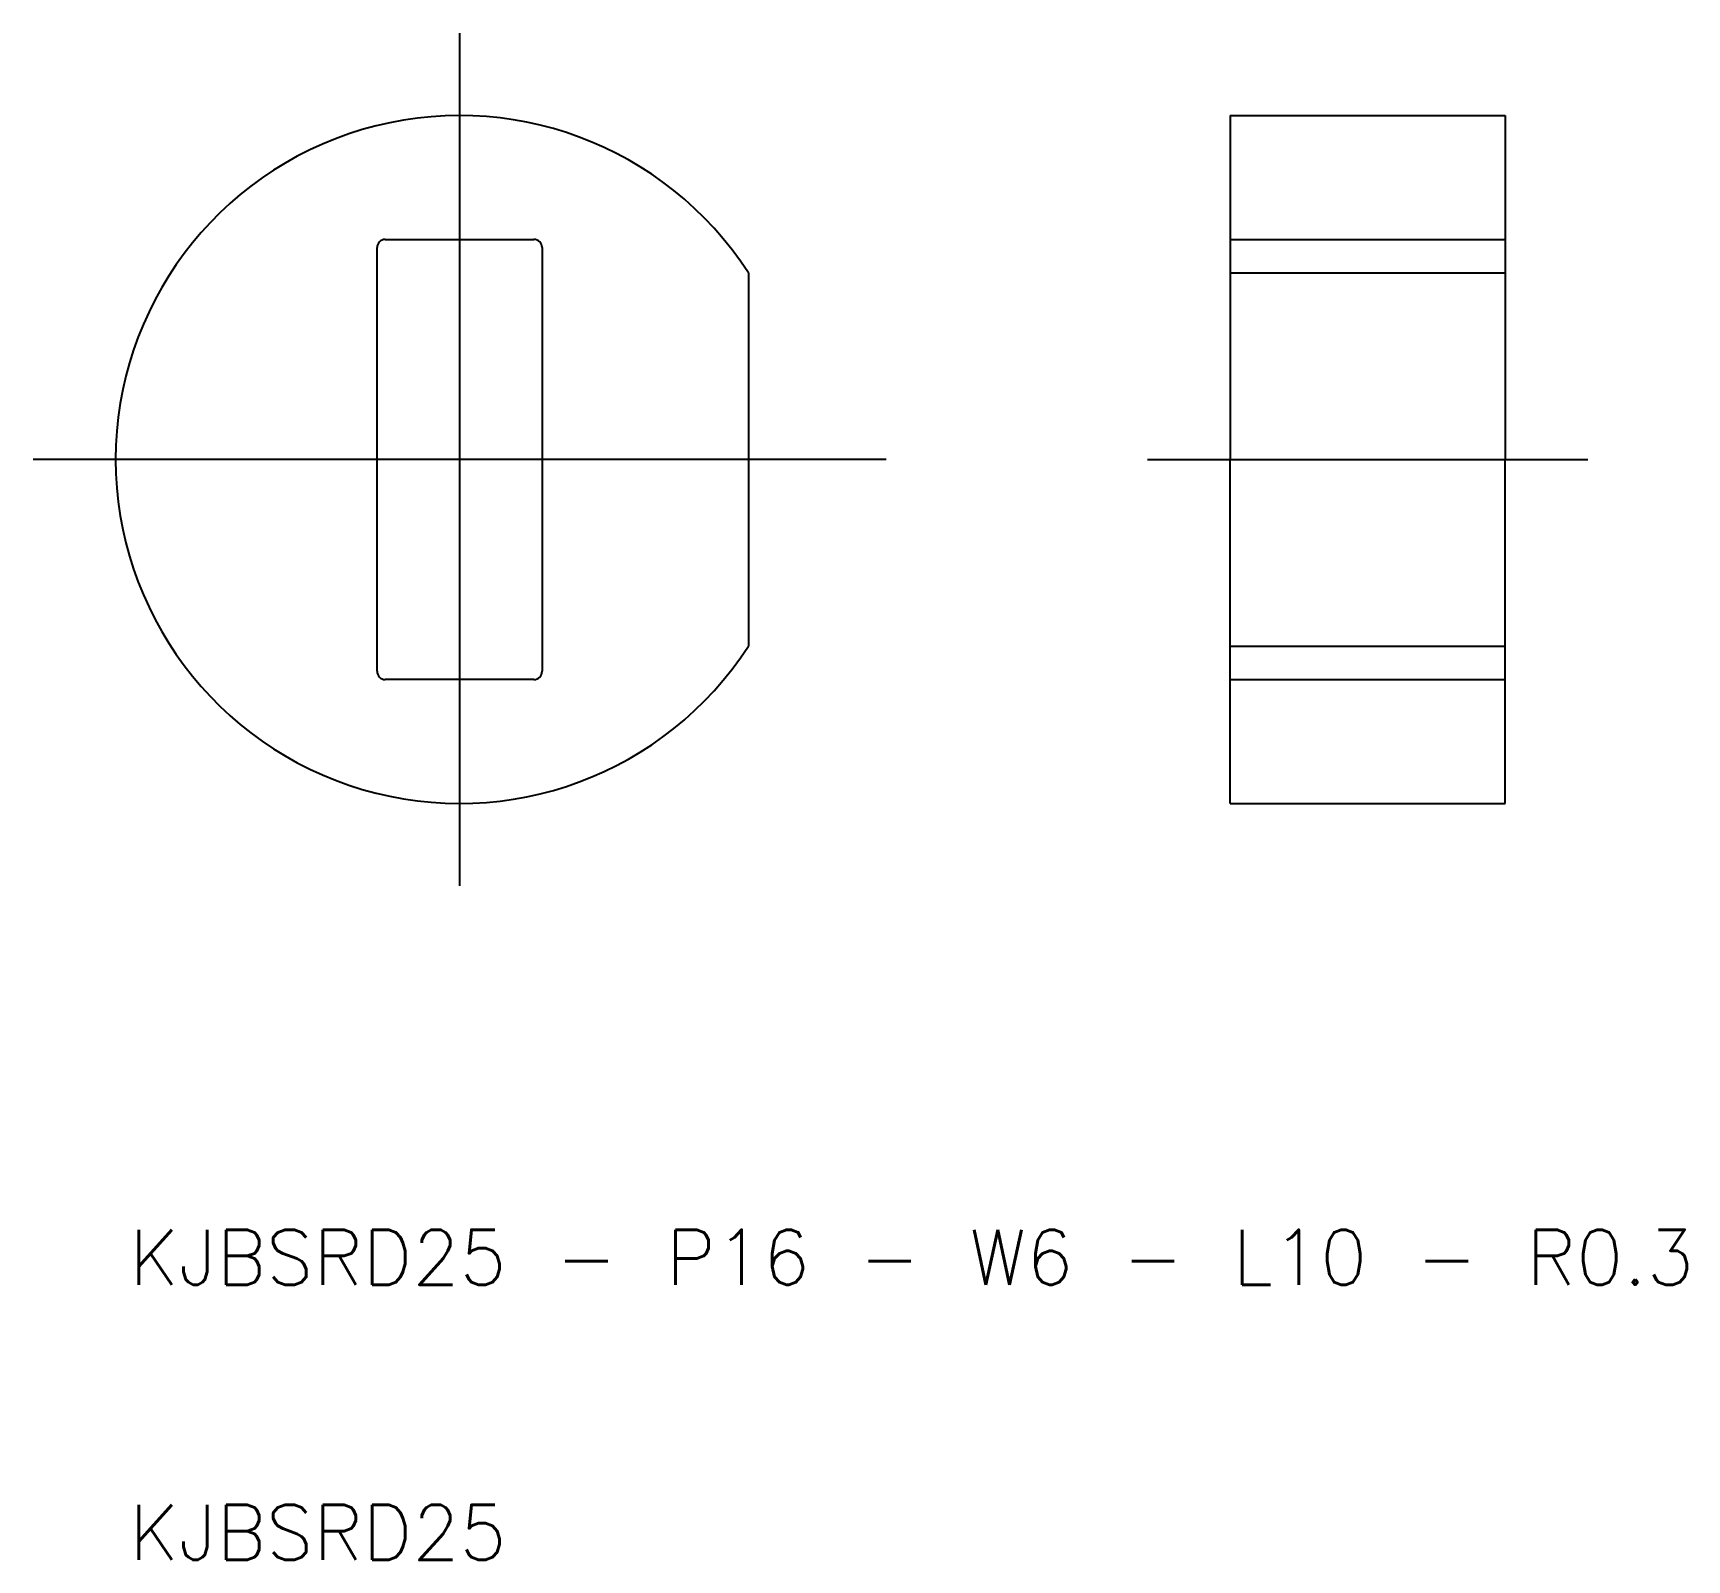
# Model space of a CAD drawing. Extents: x 6.5 to 66.6, y 10 to 65.5.
import ezdxf

# ---------------------------------------------------------------- set-up
doc = ezdxf.new("R2010")
doc.units = 0
doc.linetypes.add('CENTER', pattern=[50.8, 31.75, -6.35, 6.35, -6.35])
doc.linetypes.add('DASHED', pattern=[19.05, 12.7, -6.35])
doc.layers.get('0').update_dxf_attribs({"linetype": 'CONTINUOUS'})
doc.layers.add('CENTER', color=1, linetype='CENTER')
doc.styles.get("Standard").update_dxf_attribs({"font": 'txt.shx'})

msp = doc.modelspace()

# ---------------------------------------------------------------- linework, layer by layer
at = {"color": 7, "linetype": 'CONTINUOUS'}
for p, q in [((50, 62.5), (50, 50)), ((50, 62.5), (60, 62.5)), ((60, 62.5), (60, 50)), ((19.3, 58), (24.7, 58)), ((19, 42.3), (19, 57.7)), ((25, 57.7), (25, 42.3)), ((32.5, 56.782), (32.5, 43.218)), ((50, 56.782), (60, 56.782)), ((50, 37.5), (50, 50)), ((60, 37.5), (60, 50)), ((50, 43.218), (60, 43.218)), ((24.7, 42), (19.3, 42)), ((50, 37.5), (60, 37.5))]:
    msp.add_line(p, q, dxfattribs=at)
at = {"color": 3, "linetype": 'DASHED'}
for p, q in [((50, 58), (60, 58)), ((50, 42), (60, 42))]:
    msp.add_line(p, q, dxfattribs=at)
at = {"color": 7, "linetype": 'CONTINUOUS'}
for centre, radius, start, end in [((22, 50), 12.5, 32.85988, 327.14012), ((19.3, 57.7), 0.3, 90, 180), ((24.7, 57.7), 0.3, 0, 90), ((19.3, 42.3), 0.3, 180, 270), ((24.7, 42.3), 0.3, 270, 0)]:
    msp.add_arc(centre, radius, start, end, dxfattribs=at)
at = {"layer": 'CENTER', "color": 1, "linetype": 'CENTER'}
for p, q in [((22, 65.5), (22, 34.5)), ((37.5, 50), (6.5, 50)), ((47, 50), (63, 50))]:
    msp.add_line(p, q, dxfattribs=at)

# ---------------------------------------------------------------- texts
at = {"color": 7, "linetype": 'CONTINUOUS'}
for s, p in [('KJBSRD25 - P16 - W6 - L10 - R0.3', (10, 20)), ('KJBSRD25', (10, 10))]:
    msp.add_text(s, height=2, dxfattribs=at).set_placement(p)

doc.saveas('drawing.dxf')
